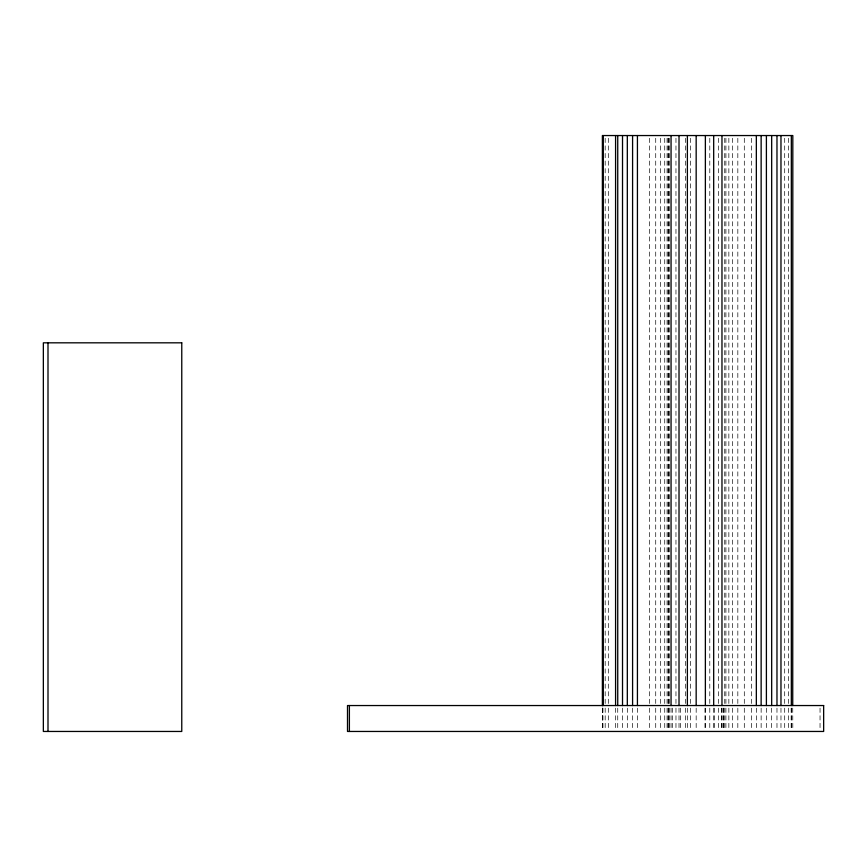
<?xml version="1.0" encoding="UTF-8"?>
<svg xmlns="http://www.w3.org/2000/svg" width="867" height="867" viewBox="0 0 867 867"><rect width="100%" height="100%" fill="white"/><g stroke="black" fill="none" stroke-linecap="round" stroke-linejoin="round"><path stroke-width="0.65" stroke-dasharray="4.33 3.25" d="M820.041 708.133L820.041 728.865M792.731 708.133L792.817 728.865M791.333 708.133L791.333 728.865M791.148 708.133L791.148 728.865M788.58 138.254L788.58 704.188M788.58 708.133L788.58 728.865M784.7 138.254L784.7 704.188M784.7 708.133L784.7 728.865M780.972 708.133L780.972 728.865M776.973 708.133L776.973 728.865M771.673 708.133L771.673 728.865M766.395 708.133L766.395 728.865M761.139 708.133L761.139 728.865M756.338 708.133L756.338 728.865M751.667 138.254L751.667 704.188M751.667 708.133L751.667 728.865M744.298 138.254L744.298 704.188M744.298 708.133L744.298 728.865M737.828 138.254L737.828 704.188M737.828 708.133L737.828 728.865M732.68 138.254L732.68 704.188M732.68 708.133L732.68 728.865M728.854 138.254L728.854 704.188M728.854 708.133L728.854 728.865M725.917 138.254L725.917 704.188M725.917 708.133L725.917 728.865M724.747 138.254L724.747 704.188M724.747 708.133L724.747 728.865M723.544 708.133L723.544 728.865M723.154 708.133L723.154 728.865M721.973 708.133L721.973 728.865M721.474 708.133L721.474 728.865M718.472 138.254L718.472 704.188M718.472 708.133L718.472 728.865M714.581 708.133L714.581 728.865M713.682 708.133L713.682 728.865M709.791 138.254L709.791 704.188M709.791 708.133L709.791 728.865M705.37 708.133L705.37 728.865M704.979 708.133L704.979 728.865M696.168 708.133L696.168 728.865M690.414 138.254L690.414 704.188M690.414 708.133L690.414 728.865M687.379 708.133L687.379 728.865M685.678 138.254L685.678 704.188M685.678 708.133L685.678 728.865M680.389 708.133L680.389 728.865M679.013 708.133L679.013 728.865M675.967 138.254L675.967 704.188M675.967 708.133L675.967 728.865M672.402 708.133L672.402 728.865M671.058 708.133L671.058 728.865M669.692 138.254L669.692 704.188M669.692 708.133L669.692 728.865M668.294 138.254L668.294 704.188M668.294 708.133L668.294 728.865M668.089 138.254L668.186 704.188M668.186 708.133L668.089 728.865M667.07 138.254L667.07 704.188M667.07 708.133L667.07 728.865M664.74 138.254L664.74 704.188M664.74 708.133L664.74 728.865M660.665 138.254L660.665 704.188M660.665 708.133L660.665 728.865M655.723 138.254L655.723 704.188M655.723 708.133L655.723 728.865M649.481 138.254L649.481 704.188M649.481 708.133L649.481 728.865M637.429 708.133L637.429 728.865M632.585 708.133L632.585 728.865M627.318 708.133L627.318 728.865M622.517 708.133L622.517 728.865M617.737 708.133L617.737 728.865M615.581 708.133L615.581 728.865M608.309 138.254L608.309 704.188M608.309 708.133L608.309 728.865M605.177 138.254L605.177 704.188M605.177 708.133L605.177 728.865M602.901 708.133L602.901 728.865M602.738 708.133L602.738 728.865M602.381 708.133L602.381 728.865"/><path stroke-width="1.3" d="M792.731 705.543L792.817 135.545L602.381 135.545L602.381 705.543M791.333 135.545L791.333 705.543M780.972 135.545L780.972 705.543M776.973 135.545L776.973 705.543M771.673 135.545L771.673 705.543M766.395 135.545L766.395 705.543M761.139 135.545L761.139 705.543M756.338 135.545L756.338 705.543M721.973 135.545L721.973 705.543M713.682 135.545L713.682 705.543M705.37 135.545L705.37 705.543M696.168 135.545L696.168 705.543M687.379 135.545L687.379 705.543M679.013 135.545L679.013 705.543M671.058 135.545L671.058 705.543M637.429 135.545L637.429 705.543M632.585 135.545L632.585 705.543M627.318 135.545L627.318 705.543M622.517 135.545L622.517 705.543M617.737 135.545L617.737 705.543M615.581 135.545L615.581 705.543M602.901 135.545L602.901 705.543M602.738 135.545L602.738 705.543M349.39 705.543L349.39 731.455M47.999 342.823L47.999 731.455M181.767 342.823L43.35 342.823L43.35 731.455L181.767 731.455L181.767 342.823M823.65 705.543L347.504 705.543L347.504 731.455L823.65 731.455L823.65 705.543"/></g></svg>
